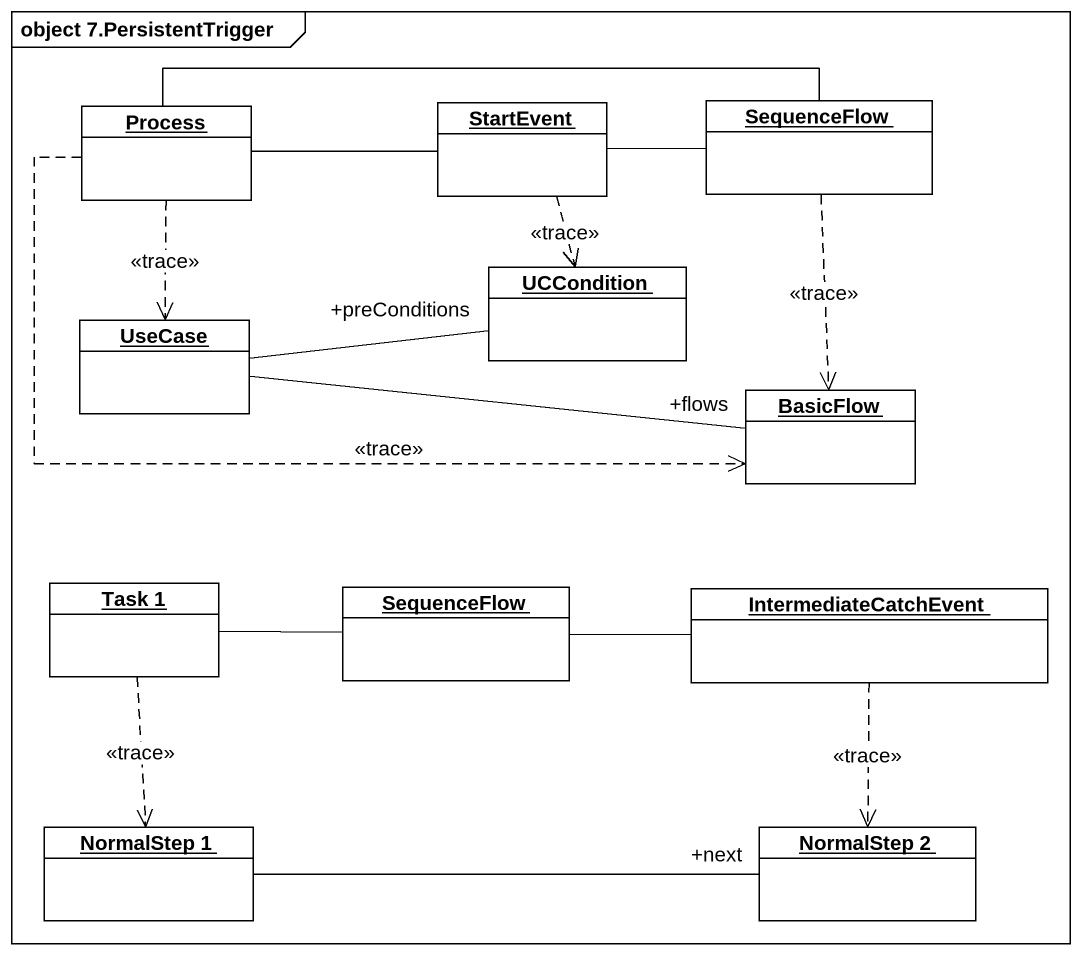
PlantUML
@startuml
mainframe object 7.PersistentTrigger
hide circle
hide empty members
object StartEvent
object SequenceFlow
object "Process" as Process_
object UCCondition
object "UseCase" as UseCase_
object BasicFlow
object "Task 1" as Task_1
object "SequenceFlow" as SequenceFlow_2
object IntermediateCatchEvent
object "NormalStep 1" as NormalStep_1
object "NormalStep 2" as NormalStep_2
StartEvent -right- SequenceFlow
StartEvent ..> UCCondition : <<trace>>
SequenceFlow ..> BasicFlow : <<trace>>
Process_ -right- StartEvent
Process_ -right- SequenceFlow
Process_ ..> UseCase_ : <<trace>>
Process_ .right.> BasicFlow : <<trace>>
UseCase_ -right- "+preConditions" UCCondition
UseCase_ -right- "+flows" BasicFlow
Task_1 -right- SequenceFlow_2
Task_1 ..> NormalStep_1 : <<trace>>
SequenceFlow_2 -right- IntermediateCatchEvent
IntermediateCatchEvent ..> NormalStep_2 : <<trace>>
NormalStep_1 -right- "+next" NormalStep_2
@enduml
